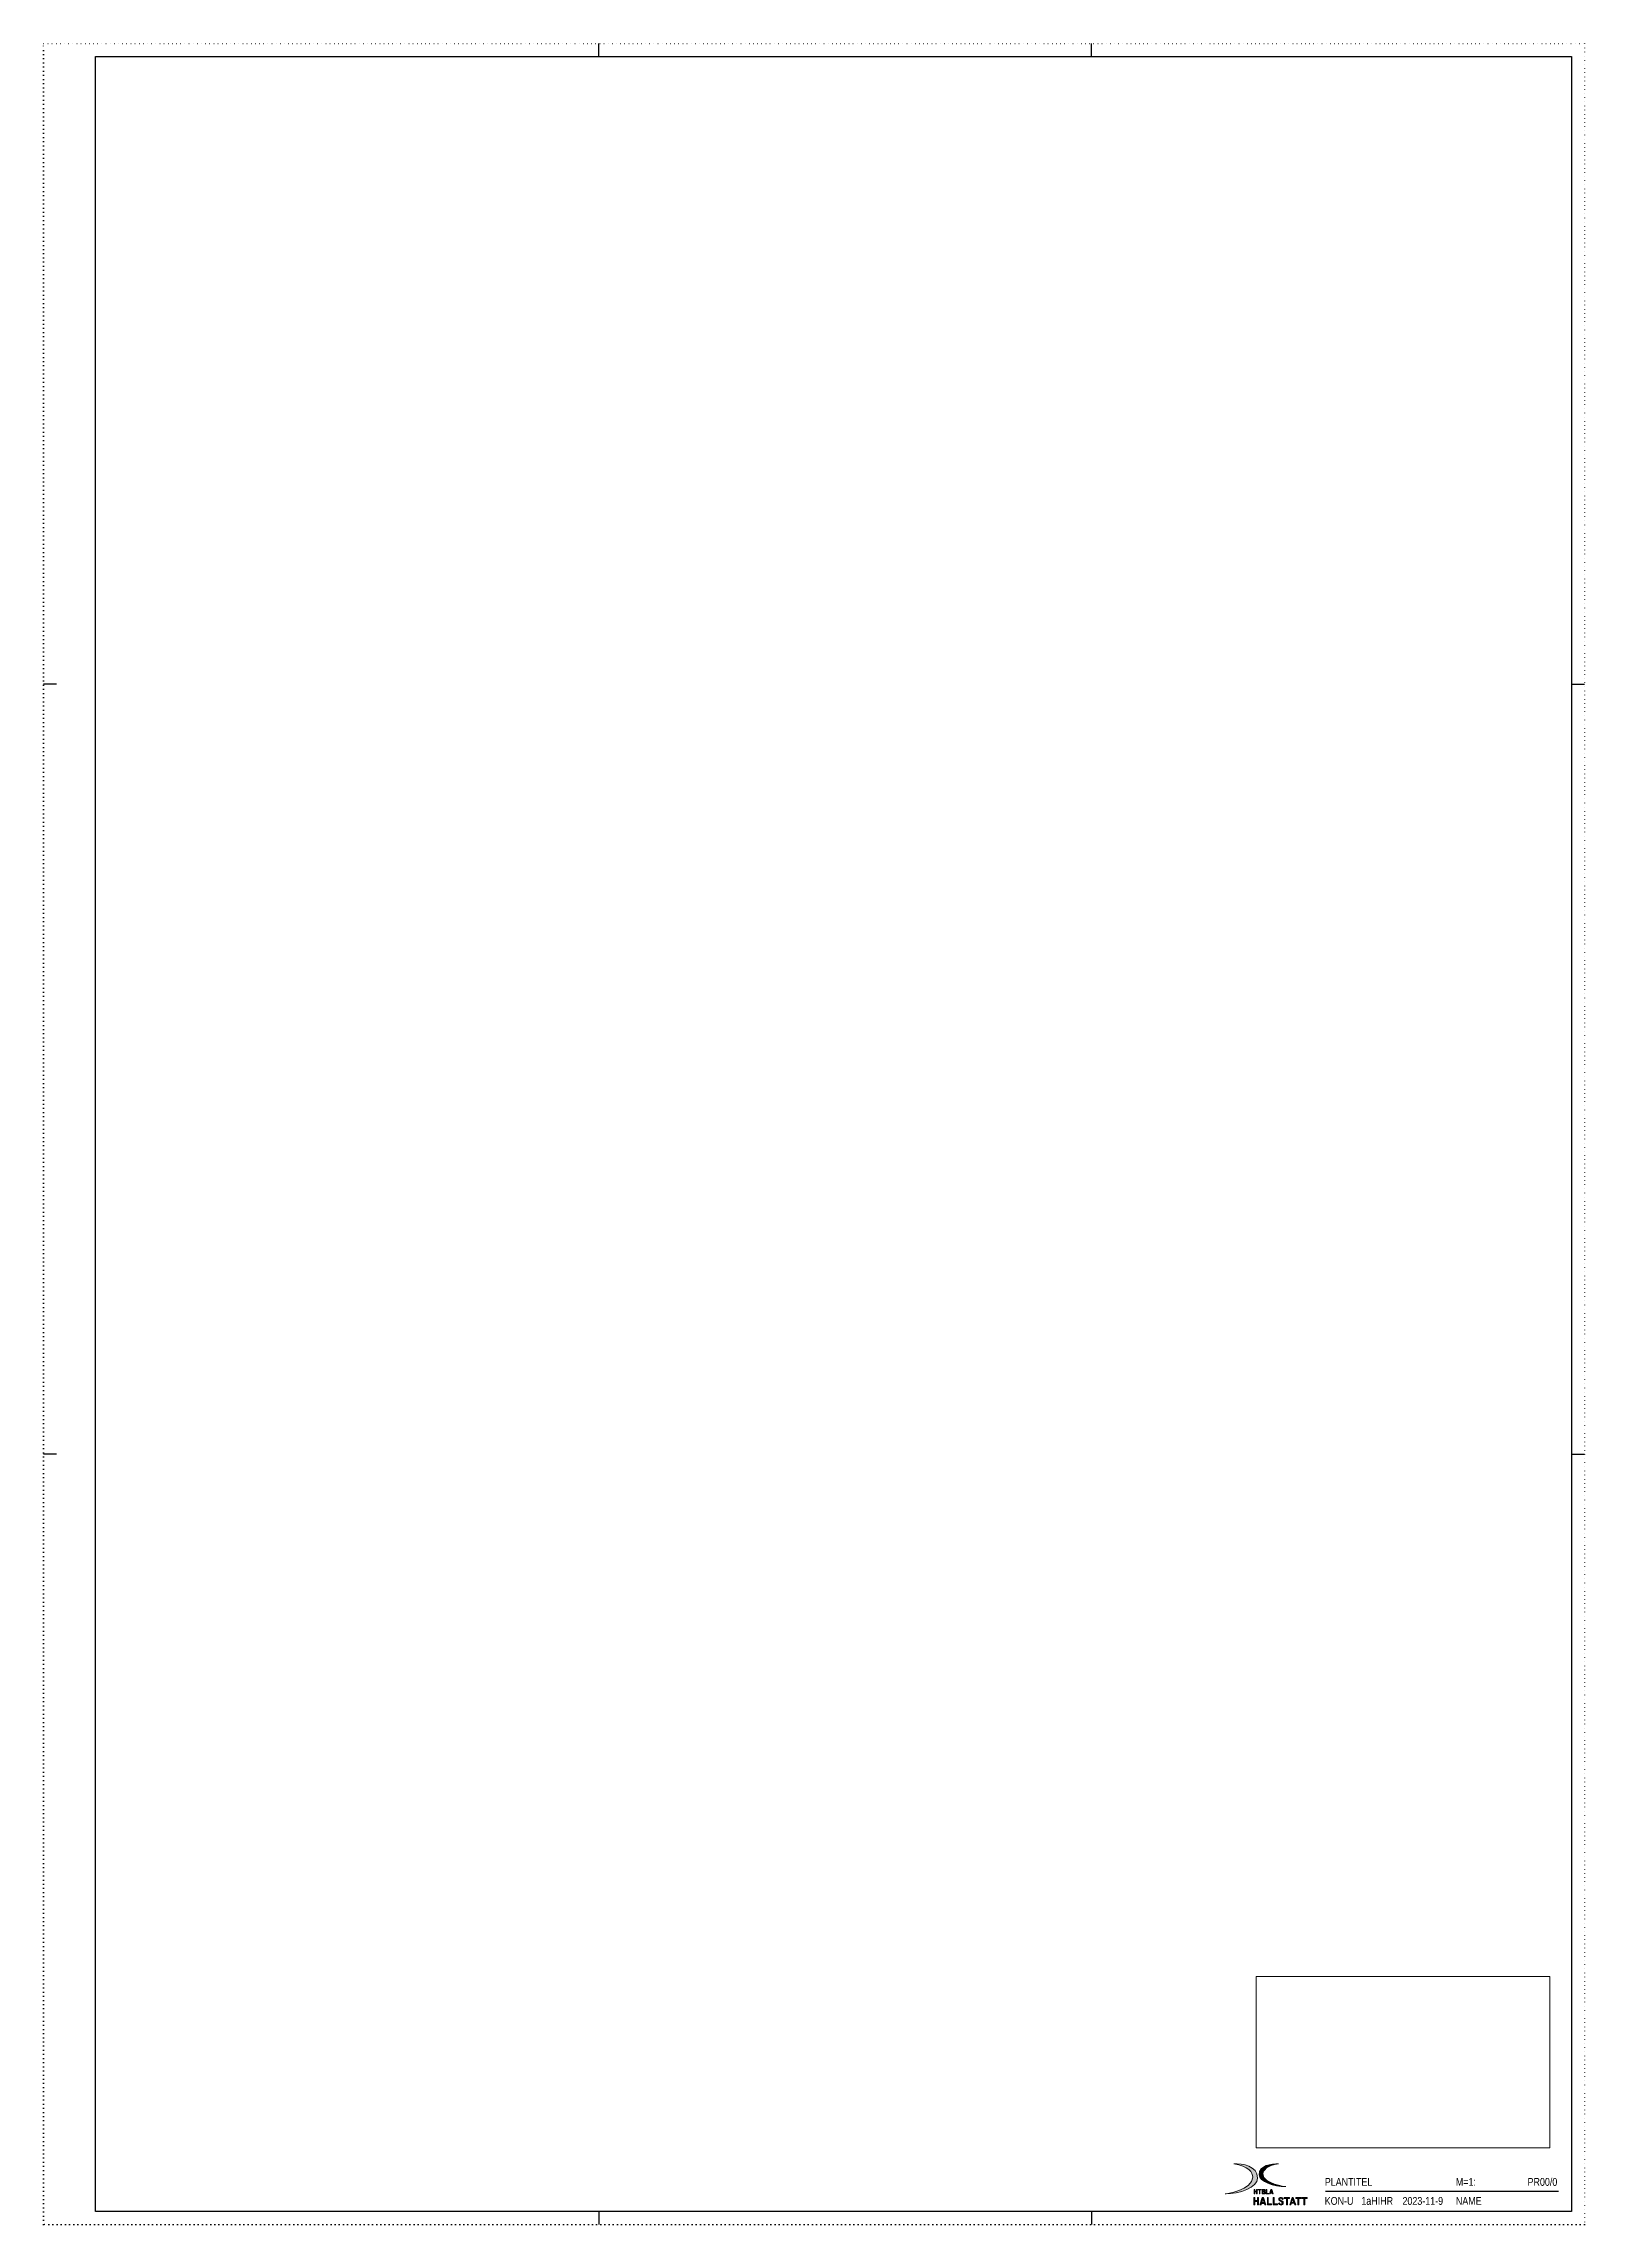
# Paper-space layout 'A1 [ I ]' of a CAD drawing. Header units: metres, sheet in millimetres. Extents: x -5 to 589, y -651 to 190.
import ezdxf

# ---------------------------------------------------------------- set-up
doc = ezdxf.new("R2010")
doc.units = ezdxf.units.M
doc.header["$LTSCALE"] = 0.5
doc.linetypes.add('ACAD_ISO07W100', pattern=[3, 0, -3])
doc.layers.add('KON_HL', color=4, linetype='Continuous', plot=False)
doc.layers.add('LAY-AFENSTER', color=150, linetype='Continuous', plot=False)
doc.layers.add('LAY-PLANKOPF', color=250, linetype='Continuous')
doc.layers.add('LAY-RAHMEN', color=251, linetype='Continuous')
doc.styles.add('Arial Narrow 3 skalliert', font='ARIALN.TTF', dxfattribs={"height": 3})

# ---------------------------------------------------------------- blocks, each defined once
blk = doc.blocks.new('A$C53AC0F52')
at = {"layer": 'LAY-PLANKOPF', "true_color": 0x4a423b}
h = blk.add_hatch(color=49, dxfattribs=at)
h.dxf.hatch_style = 2
edge = h.paths.add_edge_path()
edge.add_spline(control_points=[(-22.86, 13.15), (-20.15, 13.25), (-15.24, 12.61), (-15.24, 8.58), (-15.24, 5.58), (-21.01, 3.51), (-25.68, 3.51), (-25.68, 3.51), (-16.78, 4.7), (-16.74, 8.88), (-16.72, 10.28), (-18.21, 12.6), (-22.86, 13.15)], knot_values=[0, 0, 0, 0, 0.352778, 0.352778, 0.352778, 0.705556, 0.705556, 0.705556, 1.058334, 1.058334, 1.058334, 1.411112, 1.411112, 1.411112, 1.411112], degree=3, periodic=0)
edge.add_line((-22.86, 13.15), (-22.86, 13.15))
h = blk.add_hatch(color=49, dxfattribs=at)
h.dxf.hatch_style = 2
edge = h.paths.add_edge_path()
edge.add_spline(control_points=[(-15.24, 8.58), (-15.24, 12.61), (-20.15, 13.25), (-22.86, 13.15)], knot_values=[0, 0, 0, 0, 1, 1, 1, 1], degree=3, periodic=0)
edge.add_spline(control_points=[(-22.86, 13.15), (-18.21, 12.6), (-16.72, 10.28), (-16.74, 8.88)], knot_values=[3, 3, 3, 3, 4, 4, 4, 4], degree=3, periodic=0)
edge.add_spline(control_points=[(-16.74, 8.88), (-16.78, 4.7), (-25.68, 3.51), (-25.68, 3.51), (-21.01, 3.51), (-15.24, 5.58), (-15.24, 8.58)], knot_values=[1, 1, 1, 1, 2, 2, 2, 3, 3, 3, 3], degree=3, periodic=0)
edge = h.paths.add_edge_path()
edge.add_spline(control_points=[(-8.5, 13.15), (-10.72, 13.23), (-14.74, 12.74), (-14.74, 9.68)], knot_values=[0, 0, 0, 0, 1, 1, 1, 1], degree=3, periodic=0)
edge.add_spline(control_points=[(-14.74, 9.68), (-14.74, 7.4), (-10.02, 5.83), (-6.19, 5.83), (-6.19, 5.83), (-13.48, 6.73), (-13.52, 9.91)], knot_values=[1, 1, 1, 1, 2, 2, 2, 3, 3, 3, 3], degree=3, periodic=0)
edge.add_spline(control_points=[(-13.52, 9.91), (-13.53, 10.97), (-12.31, 12.73), (-8.5, 13.15)], knot_values=[3, 3, 3, 3, 4, 4, 4, 4], degree=3, periodic=0)
h = blk.add_hatch(color=49, dxfattribs=at)
h.dxf.hatch_style = 2
edge = h.paths.add_edge_path()
edge.add_spline(control_points=[(-8.5, 13.15), (-10.72, 13.23), (-14.74, 12.74), (-14.74, 9.68), (-14.74, 7.4), (-10.02, 5.83), (-6.19, 5.83), (-6.19, 5.83), (-13.48, 6.73), (-13.52, 9.91), (-13.53, 10.97), (-12.31, 12.73), (-8.5, 13.15)], knot_values=[0, 0, 0, 0, 0.352778, 0.352778, 0.352778, 0.705556, 0.705556, 0.705556, 1.058334, 1.058334, 1.058334, 1.411112, 1.411112, 1.411112, 1.411112], degree=3, periodic=0)
edge.add_line((-8.5, 13.15), (-8.5, 13.15))
h = blk.add_hatch(color=49, dxfattribs=at)
h.dxf.hatch_style = 2
h.paths.add_polyline_path([(-16.44, 2.3), (-16.11, 2.3), (-16.11, 1.33), (-15.29, 1.33), (-15.29, 2.3), (-14.97, 2.3), (-14.97, -0.01), (-15.29, -0.01), (-15.29, 1.05), (-16.11, 1.05), (-16.11, -0.01), (-16.44, -0.01)])
h = blk.add_hatch(color=49, dxfattribs=at)
h.dxf.hatch_style = 2
h.paths.add_polyline_path([(-16.33, 4.97), (-16.13, 4.97), (-16.13, 4.35), (-15.59, 4.35), (-15.59, 4.97), (-15.39, 4.97), (-15.39, 3.48), (-15.59, 3.48), (-15.59, 4.17), (-16.13, 4.17), (-16.13, 3.48), (-16.33, 3.48)])
h = blk.add_hatch(color=49, dxfattribs=at)
h.dxf.hatch_style = 2
h.paths.add_polyline_path([(-14.02, 4.97), (-14.02, 4.78), (-14.45, 4.78), (-14.45, 3.48), (-14.66, 3.48), (-14.66, 4.78), (-15.1, 4.78), (-15.1, 4.97)])
h = blk.add_hatch(color=49, dxfattribs=at)
h.dxf.hatch_style = 2
edge = h.paths.add_edge_path()
edge.add_spline(control_points=[(-13.16, 0.74), (-13.16, 0.74), (-13.52, 1.92), (-13.52, 1.92), (-13.53, 1.92), (-13.53, 1.93), (-13.54, 1.93), (-13.55, 1.93), (-13.55, 1.92), (-13.55, 1.91), (-13.55, 1.91), (-13.9, 0.74), (-13.9, 0.74), (-13.9, 0.74), (-13.16, 0.74), (-13.16, 0.74)], knot_values=[0, 0, 0, 0, 1, 1, 1, 2, 2, 2, 3, 3, 3, 4, 4, 4, 5, 5, 5, 5], degree=3, periodic=0)
h.paths.add_polyline_path([(-13.07, 0.47), (-13.98, 0.47), (-14.12, -0.01), (-14.46, -0.01), (-13.71, 2.3), (-13.35, 2.3), (-12.57, -0.01), (-12.91, -0.01)])
h = blk.add_hatch(color=49, dxfattribs=at)
h.dxf.hatch_style = 2
edge = h.paths.add_edge_path()
edge.add_spline(control_points=[(-13.55, 3.66), (-13.55, 3.66), (-13.26, 3.66), (-13.26, 3.66), (-13.18, 3.66), (-12.96, 3.66), (-12.96, 3.91), (-12.96, 4.07), (-13.05, 4.17), (-13.21, 4.19), (-13.21, 4.19), (-13.32, 4.21), (-13.55, 4.21), (-13.55, 4.21), (-13.55, 3.66), (-13.55, 3.66)], knot_values=[0, 0, 0, 0, 1, 1, 1, 2, 2, 2, 3, 3, 3, 4, 4, 4, 5, 5, 5, 5], degree=3, periodic=0)
edge = h.paths.add_edge_path()
edge.add_spline(control_points=[(-13.34, 4.36), (-13.26, 4.36), (-13.17, 4.37), (-13.12, 4.42), (-13.09, 4.44), (-13.04, 4.5), (-13.04, 4.6), (-13.04, 4.81), (-13.26, 4.81), (-13.41, 4.81), (-13.41, 4.81), (-13.55, 4.81), (-13.55, 4.81), (-13.55, 4.81), (-13.55, 4.36), (-13.55, 4.36), (-13.55, 4.36), (-13.34, 4.36), (-13.34, 4.36)], knot_values=[0, 0, 0, 0, 1, 1, 1, 2, 2, 2, 3, 3, 3, 4, 4, 4, 5, 5, 5, 6, 6, 6, 6], degree=3, periodic=0)
edge = h.paths.add_edge_path()
edge.add_spline(control_points=[(-13.74, 4.97), (-13.74, 4.97), (-13.32, 4.97), (-13.32, 4.97), (-13.23, 4.97), (-13.08, 4.97), (-12.97, 4.9), (-12.86, 4.83), (-12.83, 4.7), (-12.83, 4.65), (-12.83, 4.44), (-12.95, 4.38), (-13.01, 4.35), (-13.03, 4.34), (-13.07, 4.32), (-13.09, 4.32), (-13.12, 4.32), (-13.13, 4.31), (-13.13, 4.3), (-13.13, 4.28), (-13.11, 4.27), (-13.07, 4.26), (-13.07, 4.26), (-13.01, 4.24), (-13.01, 4.24), (-12.87, 4.2), (-12.75, 4.06), (-12.75, 3.88), (-12.75, 3.69), (-12.85, 3.6), (-12.89, 3.57), (-13.02, 3.48), (-13.2, 3.48), (-13.3, 3.48), (-13.3, 3.48), (-13.74, 3.48), (-13.74, 3.48), (-13.74, 3.48), (-13.74, 4.97), (-13.74, 4.97)], knot_values=[0, 0, 0, 0, 1, 1, 1, 2, 2, 2, 3, 3, 3, 4, 4, 4, 5, 5, 5, 6, 6, 6, 7, 7, 7, 8, 8, 8, 9, 9, 9, 10, 10, 10, 11, 11, 11, 12, 12, 12, 13, 13, 13, 13], degree=3, periodic=0)
h = blk.add_hatch(color=49, dxfattribs=at)
h.dxf.hatch_style = 2
h.paths.add_polyline_path([(-12.46, 4.97), (-12.26, 4.97), (-12.26, 3.67), (-11.57, 3.67), (-11.57, 3.48), (-12.46, 3.48)])
h = blk.add_hatch(color=49, dxfattribs=at)
h.dxf.hatch_style = 2
h.paths.add_polyline_path([(-12.09, 2.3), (-11.77, 2.3), (-11.77, 0.28), (-10.71, 0.28), (-10.71, -0.01), (-12.09, -0.01)])
h = blk.add_hatch(color=49, dxfattribs=at)
h.dxf.hatch_style = 2
edge = h.paths.add_edge_path()
edge.add_spline(control_points=[(-10.56, 3.97), (-10.56, 3.97), (-10.79, 4.73), (-10.79, 4.73), (-10.79, 4.73), (-10.8, 4.73), (-10.8, 4.73), (-10.81, 4.73), (-10.81, 4.73), (-10.81, 4.72), (-10.81, 4.72), (-11.03, 3.97), (-11.03, 3.97), (-11.03, 3.97), (-10.56, 3.97), (-10.56, 3.97)], knot_values=[0, 0, 0, 0, 1, 1, 1, 2, 2, 2, 3, 3, 3, 4, 4, 4, 5, 5, 5, 5], degree=3, periodic=0)
h.paths.add_polyline_path([(-10.5, 3.79), (-11.09, 3.79), (-11.18, 3.48), (-11.4, 3.48), (-10.92, 4.97), (-10.68, 4.97), (-10.18, 3.48), (-10.4, 3.48)])
h = blk.add_hatch(color=49, dxfattribs=at)
h.dxf.hatch_style = 2
h.paths.add_polyline_path([(-10.17, 2.3), (-9.85, 2.3), (-9.85, 0.28), (-8.78, 0.28), (-8.78, -0.01), (-10.17, -0.01)])
h = blk.add_hatch(color=49, dxfattribs=at)
h.dxf.hatch_style = 2
edge = h.paths.add_edge_path()
edge.add_spline(control_points=[(-7.27, 1.7), (-7.38, 1.92), (-7.48, 2.08), (-7.75, 2.08), (-7.89, 2.08), (-8.1, 1.99), (-8.1, 1.77), (-8.1, 1.56), (-7.92, 1.48), (-7.85, 1.44), (-7.85, 1.44), (-7.39, 1.23), (-7.39, 1.23), (-7.31, 1.2), (-7.14, 1.1), (-7.04, 0.93), (-7.01, 0.88), (-6.96, 0.79), (-6.96, 0.62), (-6.96, 0.4), (-7.04, 0.22), (-7.19, 0.1), (-7.38, -0.07), (-7.57, -0.07), (-7.69, -0.07), (-7.83, -0.07), (-8.06, -0.02), (-8.22, 0.12), (-8.37, 0.24), (-8.42, 0.36), (-8.48, 0.47), (-8.48, 0.47), (-8.2, 0.64), (-8.2, 0.64), (-8.13, 0.45), (-7.98, 0.22), (-7.67, 0.22), (-7.47, 0.22), (-7.26, 0.34), (-7.26, 0.59), (-7.26, 0.7), (-7.3, 0.84), (-7.55, 0.95), (-7.55, 0.95), (-7.95, 1.13), (-7.95, 1.13), (-8.1, 1.2), (-8.26, 1.31), (-8.34, 1.44), (-8.37, 1.5), (-8.4, 1.6), (-8.4, 1.76), (-8.4, 2.11), (-8.11, 2.36), (-7.75, 2.36), (-7.39, 2.36), (-7.14, 2.18), (-7, 1.87), (-7, 1.87), (-7.27, 1.7), (-7.27, 1.7)], knot_values=[0, 0, 0, 0, 1, 1, 1, 2, 2, 2, 3, 3, 3, 4, 4, 4, 5, 5, 5, 6, 6, 6, 7, 7, 7, 8, 8, 8, 9, 9, 9, 10, 10, 10, 11, 11, 11, 12, 12, 12, 13, 13, 13, 14, 14, 14, 15, 15, 15, 16, 16, 16, 17, 17, 17, 18, 18, 18, 19, 19, 19, 20, 20, 20, 20], degree=3, periodic=0)
h = blk.add_hatch(color=49, dxfattribs=at)
h.dxf.hatch_style = 2
h.paths.add_polyline_path([(-4.96, 2.31), (-4.96, 2.02), (-5.63, 2.02), (-5.63, 0), (-5.96, 0), (-5.96, 2.02), (-6.63, 2.02), (-6.63, 2.31)])
h = blk.add_hatch(color=49, dxfattribs=at)
h.dxf.hatch_style = 2
edge = h.paths.add_edge_path()
edge.add_spline(control_points=[(-3.55, 0.75), (-3.55, 0.75), (-3.92, 1.93), (-3.92, 1.93), (-3.92, 1.93), (-3.92, 1.94), (-3.93, 1.94), (-3.94, 1.94), (-3.95, 1.93), (-3.95, 1.92), (-3.95, 1.92), (-4.29, 0.75), (-4.29, 0.75), (-4.29, 0.75), (-3.55, 0.75), (-3.55, 0.75)], knot_values=[0, 0, 0, 0, 1, 1, 1, 2, 2, 2, 3, 3, 3, 4, 4, 4, 5, 5, 5, 5], degree=3, periodic=0)
h.paths.add_polyline_path([(-3.46, 0.48), (-4.37, 0.48), (-4.52, 0), (-4.85, 0), (-4.11, 2.31), (-3.75, 2.31), (-2.97, 0), (-3.3, 0)])
h = blk.add_hatch(color=49, dxfattribs=at)
h.dxf.hatch_style = 2
h.paths.add_polyline_path([(-1.25, 2.31), (-1.25, 2.02), (-1.92, 2.02), (-1.92, 0), (-2.25, 0), (-2.25, 2.02), (-2.93, 2.02), (-2.93, 2.31)])
h = blk.add_hatch(color=49, dxfattribs=at)
h.dxf.hatch_style = 2
h.paths.add_polyline_path([(0.67, 2.31), (0.67, 2.02), (0, 2.02), (0, 0), (-0.33, 0), (-0.33, 2.02), (-1, 2.02), (-1, 2.31)])
at = {"layer": 'KON_HL', "lineweight": 0}
for points in [[(-16.44, 2.3), (-16.11, 2.3), (-16.11, 1.33), (-15.29, 1.33), (-15.29, 2.3), (-14.97, 2.3), (-14.97, -0.01), (-15.29, -0.01), (-15.29, 1.05), (-16.11, 1.05), (-16.11, -0.01), (-16.44, -0.01), (-16.44, 2.3)], [(-16.33, 4.97), (-16.13, 4.97), (-16.13, 4.35), (-15.59, 4.35), (-15.59, 4.97), (-15.39, 4.97), (-15.39, 3.48), (-15.59, 3.48), (-15.59, 4.17), (-16.13, 4.17), (-16.13, 3.48), (-16.33, 3.48), (-16.33, 4.97)], [(-14.02, 4.97), (-14.02, 4.78), (-14.45, 4.78), (-14.45, 3.48), (-14.66, 3.48), (-14.66, 4.78), (-15.1, 4.78), (-15.1, 4.97), (-14.02, 4.97)], [(-13.07, 0.47), (-13.98, 0.47), (-14.12, -0.01), (-14.46, -0.01), (-13.71, 2.3), (-13.35, 2.3), (-12.57, -0.01), (-12.91, -0.01), (-13.07, 0.47)], [(-12.46, 4.97), (-12.26, 4.97), (-12.26, 3.67), (-11.57, 3.67), (-11.57, 3.48), (-12.46, 3.48), (-12.46, 4.97)], [(-12.09, 2.3), (-11.77, 2.3), (-11.77, 0.28), (-10.71, 0.28), (-10.71, -0.01), (-12.09, -0.01), (-12.09, 2.3)], [(-10.5, 3.79), (-11.09, 3.79), (-11.18, 3.48), (-11.4, 3.48), (-10.92, 4.97), (-10.68, 4.97), (-10.18, 3.48), (-10.4, 3.48), (-10.5, 3.79)], [(-10.17, 2.3), (-9.85, 2.3), (-9.85, 0.28), (-8.78, 0.28), (-8.78, -0.01), (-10.17, -0.01), (-10.17, 2.3)], [(-4.96, 2.31), (-4.96, 2.02), (-5.63, 2.02), (-5.63, 0), (-5.96, 0), (-5.96, 2.02), (-6.63, 2.02), (-6.63, 2.31), (-4.96, 2.31)], [(-3.46, 0.48), (-4.37, 0.48), (-4.52, 0), (-4.85, 0), (-4.11, 2.31), (-3.75, 2.31), (-2.97, 0), (-3.3, 0), (-3.46, 0.48)], [(-1.25, 2.31), (-1.25, 2.02), (-1.92, 2.02), (-1.92, 0), (-2.25, 0), (-2.25, 2.02), (-2.93, 2.02), (-2.93, 2.31), (-1.25, 2.31)], [(0.67, 2.31), (0.67, 2.02), (0, 2.02), (0, 0), (-0.33, 0), (-0.33, 2.02), (-1, 2.02), (-1, 2.31), (0.67, 2.31)]]:
    blk.add_lwpolyline(points, dxfattribs=at)
for points, knots in [([(-22.86, 13.15), (-20.15, 13.25), (-15.24, 12.61), (-15.24, 8.58), (-15.24, 5.58), (-21.01, 3.51), (-25.68, 3.51), (-25.68, 3.51), (-16.78, 4.7), (-16.74, 8.88), (-16.72, 10.28), (-18.21, 12.6), (-22.86, 13.15)], [0, 0, 0, 0, 1, 1, 1, 2, 2, 2, 3, 3, 3, 4, 4, 4, 4]), ([(-8.5, 13.15), (-10.72, 13.23), (-14.74, 12.74), (-14.74, 9.68), (-14.74, 7.4), (-10.02, 5.83), (-6.19, 5.83), (-6.19, 5.83), (-13.48, 6.73), (-13.52, 9.91), (-13.53, 10.97), (-12.31, 12.73), (-8.5, 13.15)], [0, 0, 0, 0, 1, 1, 1, 2, 2, 2, 3, 3, 3, 4, 4, 4, 4]), ([(-13.16, 0.74), (-13.16, 0.74), (-13.52, 1.92), (-13.52, 1.92), (-13.53, 1.92), (-13.53, 1.93), (-13.54, 1.93), (-13.55, 1.93), (-13.55, 1.92), (-13.55, 1.91), (-13.55, 1.91), (-13.9, 0.74), (-13.9, 0.74), (-13.9, 0.74), (-13.16, 0.74), (-13.16, 0.74)], [0, 0, 0, 0, 1, 1, 1, 2, 2, 2, 3, 3, 3, 4, 4, 4, 5, 5, 5, 5]), ([(-13.74, 4.97), (-13.74, 4.97), (-13.32, 4.97), (-13.32, 4.97), (-13.23, 4.97), (-13.08, 4.97), (-12.97, 4.9), (-12.86, 4.83), (-12.83, 4.7), (-12.83, 4.65), (-12.83, 4.44), (-12.95, 4.38), (-13.01, 4.35), (-13.03, 4.34), (-13.07, 4.32), (-13.09, 4.32), (-13.12, 4.32), (-13.13, 4.31), (-13.13, 4.3), (-13.13, 4.28), (-13.11, 4.27), (-13.07, 4.26), (-13.07, 4.26), (-13.01, 4.24), (-13.01, 4.24), (-12.87, 4.2), (-12.75, 4.06), (-12.75, 3.88), (-12.75, 3.69), (-12.85, 3.6), (-12.89, 3.57), (-13.02, 3.48), (-13.2, 3.48), (-13.3, 3.48), (-13.3, 3.48), (-13.74, 3.48), (-13.74, 3.48), (-13.74, 3.48), (-13.74, 4.97), (-13.74, 4.97)], [0, 0, 0, 0, 1, 1, 1, 2, 2, 2, 3, 3, 3, 4, 4, 4, 5, 5, 5, 6, 6, 6, 7, 7, 7, 8, 8, 8, 9, 9, 9, 10, 10, 10, 11, 11, 11, 12, 12, 12, 13, 13, 13, 13]), ([(-13.34, 4.36), (-13.26, 4.36), (-13.17, 4.37), (-13.12, 4.42), (-13.09, 4.44), (-13.04, 4.5), (-13.04, 4.6), (-13.04, 4.81), (-13.26, 4.81), (-13.41, 4.81), (-13.41, 4.81), (-13.55, 4.81), (-13.55, 4.81), (-13.55, 4.81), (-13.55, 4.36), (-13.55, 4.36), (-13.55, 4.36), (-13.34, 4.36), (-13.34, 4.36)], [0, 0, 0, 0, 1, 1, 1, 2, 2, 2, 3, 3, 3, 4, 4, 4, 5, 5, 5, 6, 6, 6, 6]), ([(-13.55, 3.66), (-13.55, 3.66), (-13.26, 3.66), (-13.26, 3.66), (-13.18, 3.66), (-12.96, 3.66), (-12.96, 3.91), (-12.96, 4.07), (-13.05, 4.17), (-13.21, 4.19), (-13.21, 4.19), (-13.32, 4.21), (-13.55, 4.21), (-13.55, 4.21), (-13.55, 3.66), (-13.55, 3.66)], [0, 0, 0, 0, 1, 1, 1, 2, 2, 2, 3, 3, 3, 4, 4, 4, 5, 5, 5, 5]), ([(-10.56, 3.97), (-10.56, 3.97), (-10.79, 4.73), (-10.79, 4.73), (-10.79, 4.73), (-10.8, 4.73), (-10.8, 4.73), (-10.81, 4.73), (-10.81, 4.73), (-10.81, 4.72), (-10.81, 4.72), (-11.03, 3.97), (-11.03, 3.97), (-11.03, 3.97), (-10.56, 3.97), (-10.56, 3.97)], [0, 0, 0, 0, 1, 1, 1, 2, 2, 2, 3, 3, 3, 4, 4, 4, 5, 5, 5, 5]), ([(-7.27, 1.7), (-7.38, 1.92), (-7.48, 2.08), (-7.75, 2.08), (-7.89, 2.08), (-8.1, 1.99), (-8.1, 1.77), (-8.1, 1.56), (-7.92, 1.48), (-7.85, 1.44), (-7.85, 1.44), (-7.39, 1.23), (-7.39, 1.23), (-7.31, 1.2), (-7.14, 1.1), (-7.04, 0.93), (-7.01, 0.88), (-6.96, 0.79), (-6.96, 0.62), (-6.96, 0.4), (-7.04, 0.22), (-7.19, 0.1), (-7.38, -0.07), (-7.57, -0.07), (-7.69, -0.07), (-7.83, -0.07), (-8.06, -0.02), (-8.22, 0.12), (-8.37, 0.24), (-8.42, 0.36), (-8.48, 0.47), (-8.48, 0.47), (-8.2, 0.64), (-8.2, 0.64), (-8.13, 0.45), (-7.98, 0.22), (-7.67, 0.22), (-7.47, 0.22), (-7.26, 0.34), (-7.26, 0.59), (-7.26, 0.7), (-7.3, 0.84), (-7.55, 0.95), (-7.55, 0.95), (-7.95, 1.13), (-7.95, 1.13), (-8.1, 1.2), (-8.26, 1.31), (-8.34, 1.44), (-8.37, 1.5), (-8.4, 1.6), (-8.4, 1.76), (-8.4, 2.11), (-8.11, 2.36), (-7.75, 2.36), (-7.39, 2.36), (-7.14, 2.18), (-7, 1.87), (-7, 1.87), (-7.27, 1.7), (-7.27, 1.7)], [0, 0, 0, 0, 1, 1, 1, 2, 2, 2, 3, 3, 3, 4, 4, 4, 5, 5, 5, 6, 6, 6, 7, 7, 7, 8, 8, 8, 9, 9, 9, 10, 10, 10, 11, 11, 11, 12, 12, 12, 13, 13, 13, 14, 14, 14, 15, 15, 15, 16, 16, 16, 17, 17, 17, 18, 18, 18, 19, 19, 19, 20, 20, 20, 20]), ([(-3.55, 0.75), (-3.55, 0.75), (-3.92, 1.93), (-3.92, 1.93), (-3.92, 1.93), (-3.92, 1.94), (-3.93, 1.94), (-3.94, 1.94), (-3.95, 1.93), (-3.95, 1.92), (-3.95, 1.92), (-4.29, 0.75), (-4.29, 0.75), (-4.29, 0.75), (-3.55, 0.75), (-3.55, 0.75)], [0, 0, 0, 0, 1, 1, 1, 2, 2, 2, 3, 3, 3, 4, 4, 4, 5, 5, 5, 5])]:
    blk.add_open_spline(points, degree=3, knots=knots, dxfattribs=at)
blk = doc.blocks.new('*U16')
at = {"layer": 'LAY-PLANKOPF'}
blk.add_lwpolyline([(-5, 7.7), (-94.81, 7.7)], dxfattribs=at)
at = {"layer": 'LAY-RAHMEN'}
for points in [[(-375, 831), (-375, 836)], [(-185, 831), (-185, 836)], [(-584, 589), (-589, 589)], [(0, 589), (5, 589)], [(-584, 292), (-589, 292)], [(0, 292), (5, 292)], [(-375, 0), (-375, -5)], [(-375, 0), (-375, -5)], [(-185, 0), (-185, -5)], [(-375, 0), (-375, -5)]]:
    blk.add_lwpolyline(points, dxfattribs=at)
blk.add_lwpolyline([(-569, 0), (-569, 831), (0, 831), (0, 0)], close=True, dxfattribs=at)
at = {"layer": 'LAY-PLANKOPF', "xscale": 1.2, "yscale": 1.2, "zscale": 1.2}
blk.add_blockref('A$C53AC0F52', (-102.72, 2.55), dxfattribs=at)
at = {"layer": 'LAY-PLANKOPF', "style": 'Arial Narrow 3 skalliert'}
for tag, p in [('PROJEKT', (-95.08, 9.88)), ('MASSSTAB', (-44.54, 9.88)), ('PROJEKTNUMMER', (-16.9, 9.88)), ('GEGENSTAND', (-95.1, 2.55)), ('KLASSE', (-80.98, 2.55)), ('DATUM', (-65.13, 2.55)), ('PLANVERFASSER', (-44.54, 2.55))]:
    blk.add_attdef(tag, p, '', height=3, dxfattribs=at)

psp = doc.layouts.new('A1  [ I ]')

# ---------------------------------------------------------------- linework, layer by layer
at = {"layer": 'LAY-AFENSTER', "linetype": 'ACAD_ISO07W100'}
psp.add_lwpolyline([(588.95, -650.83), (-5.05, -650.83), (-5.05, 190.17), (588.95, 190.17)], close=True, dxfattribs=at)

# ---------------------------------------------------------------- block references
at = {"layer": 'LAY-PLANKOPF'}
psp.add_blockref('*U16', (583.95, -645.83), dxfattribs=at).add_auto_attribs({'KLASSE': '1aHIHR', 'PROJEKT': 'PLANTITEL', 'MASSSTAB': 'M=1:', 'PLANVERFASSER': 'NAME', 'PROJEKTNUMMER': 'PR00/0', 'GEGENSTAND': 'KON-U', 'DATUM': '2023-11-9'})

# ---------------------------------------------------------------- viewports
at = {"layer": 'LAY-AFENSTER'}
psp.add_viewport(center=(519.06, -588.28), size=(113.23, 65.9564), view_center_point=(-549.24, -212.22), view_height=659.5638, dxfattribs=at)

doc.saveas('drawing.dxf')
